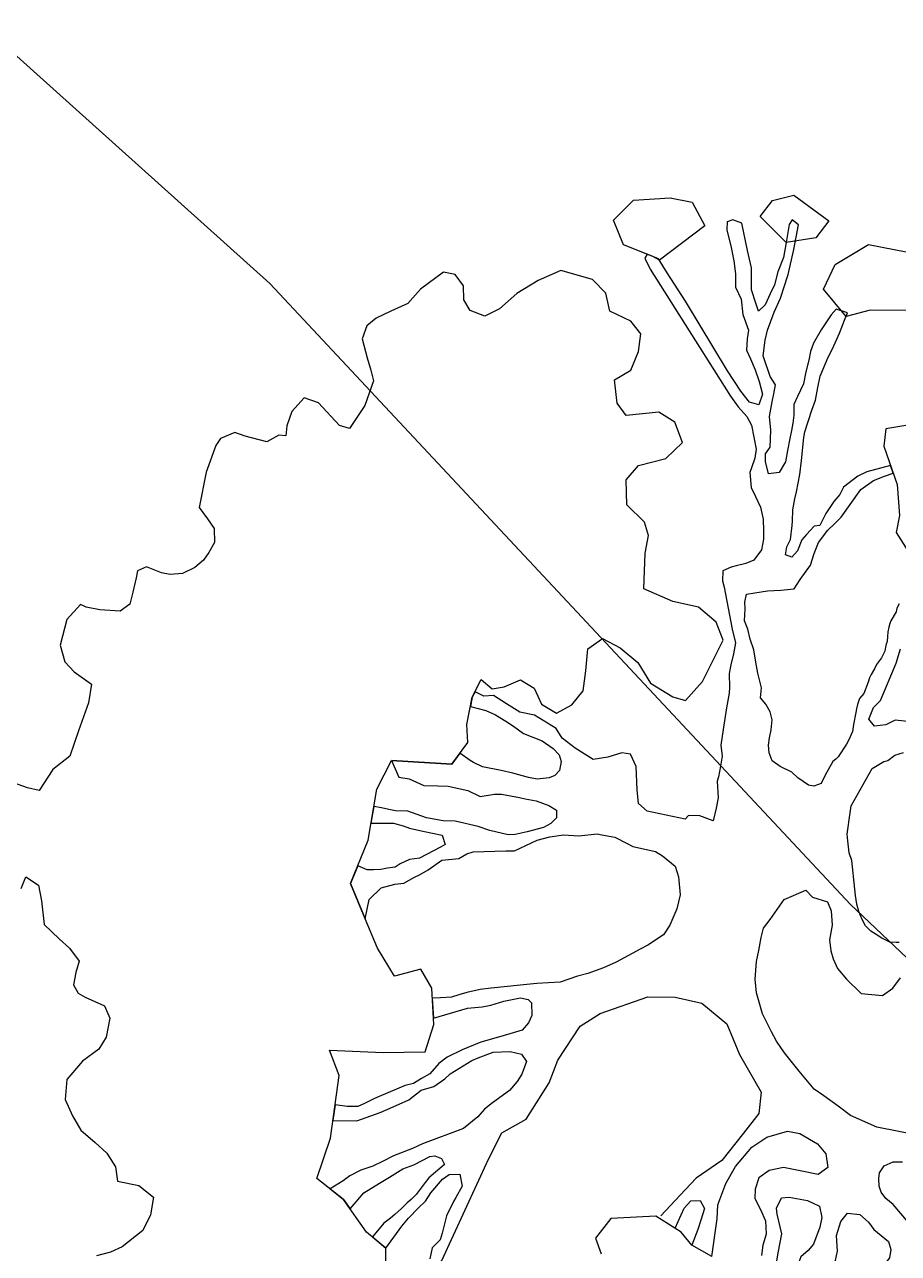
# Model space of a CAD drawing. Header units: millimetres. Extents: x 1101 to 4203, y 1053 to 1744.
# Drawn here: x 1519.381 to 1521.773, y 1311.778 to 1315.142 of the extents above; entities that cross this region are included whole.
import ezdxf

# ---------------------------------------------------------------- set-up
doc = ezdxf.new("R2010")
doc.units = ezdxf.units.MM
for name, color, linetype in [('01_Fina', 7, 'Continuous'), ('03_Gruesa', 7, 'Continuous'), ('planting render', 7, 'Continuous')]:
    doc.layers.add(name, color=color, linetype=linetype)

# ---------------------------------------------------------------- blocks, each defined once
blk = doc.blocks.new('pohon2')
at = {"layer": 'planting render', "color": 94}
for points in [[(0.0345, 0.3497), (0.0141, 0.3428), (0.0021, 0.333), (-0.024, 0.3228), (-0.0647, 0.333), (-0.0753, 0.3537), (-0.0673, 0.3671)], [(-0.2583, 0.4383), (-0.2655, 0.4002), (-0.2861, 0.3888), (-0.313, 0.363), (-0.3409, 0.3486), (-0.3357, 0.3094), (-0.3388, 0.2505), (-0.3522, 0.2289), (-0.3027, 0.2216), (-0.2645, 0.2134), (-0.2614, 0.1869), (-0.2697, 0.1539), (-0.2831, 0.1384), (-0.3058, 0.1497), (-0.3265, 0.127), (-0.343, 0.1023), (-0.3627, 0.0728), (-0.3543, 0.03), (-0.3554, -0.0185), (-0.3471, -0.0473), (-0.2913, -0.0546), (-0.2803, -0.0774), (-0.2844, -0.0936), (-0.2844, -0.1195), (-0.2793, -0.1373), (-0.2676, -0.1307), (-0.2569, -0.1347), (-0.2432, -0.1439), (-0.2295, -0.1388), (-0.2199, -0.1256), (-0.2046, -0.12), (-0.1919, -0.1302), (-0.1842, -0.1452), (-0.1852, -0.164), (-0.1872, -0.1843), (-0.1756, -0.1965), (-0.1578, -0.1909), (-0.139, -0.1808), (-0.1237, -0.164), (-0.1009, -0.1554), (-0.0887, -0.1544), (-0.0765, -0.1747), (-0.0648, -0.2163), (-0.0745, -0.2315), (-0.0933, -0.2422), (-0.1177, -0.2427), (-0.1466, -0.2493), (-0.1517, -0.282), (-0.1517, -0.2988), (-0.1578, -0.3104), (-0.1771, -0.3231), (-0.1821, -0.346), (-0.1735, -0.3612), (-0.1496, -0.3724), (-0.1374, -0.3901), (-0.1481, -0.4074), (-0.1644, -0.4135), (-0.1938, -0.4048), (-0.204, -0.4145), (-0.2106, -0.4354), (-0.1974, -0.4471), (-0.1938, -0.4654), (-0.1948, -0.4821), (-0.206, -0.4918), (-0.2273, -0.4973), (-0.2339, -0.5131), (-0.2487, -0.5232), (-0.2794, -0.5258), (-0.2982, -0.5126), (-0.3154, -0.4969), (-0.3286, -0.4797), (-0.3408, -0.4705), (-0.355, -0.4731), (-0.3627, -0.4817), (-0.3657, -0.4944), (-0.3753, -0.5035), (-0.3865, -0.5035), (-0.4043, -0.4837), (-0.4134, -0.4685), (-0.4277, -0.4583), (-0.4399, -0.4492), (-0.447, -0.4406), (-0.449, -0.4279), (-0.4409, -0.4116), (-0.4355, -0.4009), (-0.4312, -0.3914), (-0.4348, -0.3675), (-0.4446, -0.3435), (-0.4543, -0.3445), (-0.4776, -0.3617), (-0.4914, -0.3638), (-0.5005, -0.349), (-0.5025, -0.3348), (-0.5015, -0.3257), (-0.5081, -0.325), (-0.5178, -0.3166), (-0.5386, -0.3181), (-0.5487, -0.3196), (-0.5609, -0.3115), (-0.564, -0.3044), (-0.568, -0.278), (-0.5681, -0.2447), (-0.5584, -0.2356), (-0.5508, -0.228), (-0.5478, -0.2153), (-0.5513, -0.2051), (-0.5549, -0.197), (-0.5615, -0.1889), (-0.5716, -0.1813), (-0.5828, -0.1782), (-0.5909, -0.1782), (-0.6057, -0.1808), (-0.6133, -0.1757), (-0.6133, -0.1691), (-0.6138, -0.1554), (-0.6143, -0.1437), (-0.6219, -0.1356), (-0.6407, -0.1331), (-0.6539, -0.1331), (-0.6595, -0.1346), (-0.6692, -0.1186), (-0.6707, -0.0938), (-0.6636, -0.0795), (-0.6534, -0.0719), (-0.6352, -0.0638), (-0.6347, -0.0461), (-0.6387, -0.0186), (-0.6424, 0.006), (-0.6556, 0.0212), (-0.6642, 0.043), (-0.6754, 0.0425), (-0.6926, 0.04)], [(-0.6632, 0.1359), (-0.6612, 0.1242), (-0.6479, 0.1298), (-0.6424, 0.1435), (-0.6357, 0.1646), (-0.6194, 0.1752), (-0.6083, 0.1818), (-0.5971, 0.192), (-0.5981, 0.2031), (-0.5981, 0.2148), (-0.5925, 0.2214), (-0.5854, 0.224), (-0.5661, 0.2285), (-0.559, 0.2387), (-0.559, 0.2569), (-0.5636, 0.2691), (-0.5763, 0.2828), (-0.5874, 0.3024), (-0.5853, 0.3212), (-0.5757, 0.3349), (-0.5655, 0.3465), (-0.5503, 0.3552), (-0.5376, 0.3628), (-0.5274, 0.3739), (-0.5229, 0.3866), (-0.5026, 0.3866), (-0.4873, 0.3947), (-0.4868, 0.4115), (-0.4909, 0.4272), (-0.507, 0.4458), (-0.5167, 0.4529), (-0.5289, 0.4585)], [(0.0869, -0.454), (0.0465, -0.4388), (0.0465, -0.4388), (0.0478, -0.4224), (0.0478, -0.4224), (0.0667, -0.3897), (0.0667, -0.3897), (0.0743, -0.362), (0.0743, -0.3456), (0.0743, -0.3456), (0.0957, -0.3229)], [(0.049, -0.5518), (0.0111, -0.5445), (-0.01, -0.5345), (-0.0355, -0.5555), (-0.0293, -0.58), (-0.0024, -0.6044), (0.0466, -0.6044), (0.0723, -0.5812), (0.0698, -0.558), (0.049, -0.5518)], [(-0.1554, -0.5922), (-0.1909, -0.5528), (-0.1976, -0.5551), (-0.2264, -0.5604), (-0.2399, -0.5812), (-0.2252, -0.6032), (-0.1922, -0.6118), (-0.1713, -0.6118), (-0.1554, -0.5922)], [(-0.0428, -0.6191), (-0.0518, -0.6011), (-0.0779, -0.5917), (-0.1065, -0.6106), (-0.0979, -0.6277), (-0.0795, -0.6363), (-0.0428, -0.6191)]]:
    blk.add_lwpolyline(points, dxfattribs=at)
at = {"layer": 'planting render', "color": 34}
for points in [[(0.2083, 0.2837), (0.1911, 0.2699), (0.1832, 0.2656), (0.178, 0.2608), (0.175, 0.2556), (0.1733, 0.2486), (0.173, 0.2434), (0.1761, 0.236), (0.1835, 0.231), (0.1919, 0.2291)], [(0.2218, 0.2021), (0.1624, 0.2021), (0.1362, 0.1959), (0.1231, 0.1896), (0.1082, 0.1828), (0.0982, 0.1784), (0.0814, 0.1647), (0.0645, 0.1504), (0.0552, 0.1411), (0.0489, 0.1336), (0.0377, 0.1186), (0.0284, 0.1006), (0.0246, 0.0881), (0.0228, 0.0719), (0.0228, 0.0613), (0.0228, 0.0489), (0.0234, 0.0401), (0.0278, 0.0308), (0.0371, 0.0102), (0.0552, -0.0022), (0.0627, 0.0028), (0.077, 0.0046), (0.082, 0.0121), (0.0857, 0.0252), (0.0857, 0.0389), (0.0889, 0.0489), (0.0926, 0.0557), (0.0982, 0.0638), (0.1082, 0.0719), (0.1082, 0.0719), (0.1244, 0.0825), (0.1244, 0.0825), (0.1443, 0.0806), (0.1443, 0.0806), (0.1524, 0.0719), (0.1524, 0.0719), (0.1574, 0.0613)], [(0.1499, 0.029), (0.1473, 0.0295), (0.1414, 0.0303), (0.1334, 0.028), (0.1275, 0.0259), (0.1221, 0.0236), (0.1162, 0.0198), (0.1121, 0.0144), (0.1077, 0.0079), (0.1043, 0.0015), (0.1015, -0.0062), (0.1, -0.0119), (0.0922, -0.0375), (0.0883, -0.0442), (0.085, -0.055), (0.0832, -0.0609), (0.0829, -0.0676), (0.0824, -0.0742), (0.0816, -0.0876), (0.0942, -0.1253), (0.1036, -0.134), (0.1072, -0.1356), (0.1127, -0.1415), (0.1202, -0.1457)], [(0.1272, -0.1754), (0.1068, -0.1737), (0.099, -0.1677), (0.099, -0.1677), (0.089, -0.1645), (0.0826, -0.17), (0.0826, -0.17), (0.0848, -0.1815), (0.0899, -0.1892), (0.0977, -0.226), (0.099, -0.2401)], [(0.0897, -0.2808), (0.0883, -0.2764), (0.0883, -0.2731), (0.0851, -0.2638), (0.0846, -0.2613), (0.0843, -0.2578), (0.0843, -0.2534), (0.0849, -0.2489), (0.0853, -0.2444), (0.0851, -0.2416), (0.0849, -0.2388), (0.0849, -0.235), (0.0831, -0.2282), (0.0799, -0.2215), (0.0788, -0.2171), (0.0766, -0.2112), (0.0758, -0.2079), (0.0753, -0.2038), (0.0734, -0.1926), (0.0703, -0.1873), (0.0695, -0.1813), (0.0695, -0.1773), (0.0695, -0.1739), (0.0695, -0.1623), (0.0696, -0.1557), (0.0677, -0.1475), (0.0666, -0.143), (0.0611, -0.13), (0.0594, -0.1274), (0.057, -0.1249), (0.0526, -0.111), (0.0502, -0.1026), (0.0441, -0.0989), (0.0389, -0.0989), (0.028, -0.1038), (0.0215, -0.1078), (0.0098, -0.111), (0.0013, -0.1147), (-0.0027, -0.1215), (-0.0047, -0.1284), (-0.0051, -0.1352), (-0.0051, -0.1429), (-0.0059, -0.1522), (-0.0092, -0.159), (-0.0144, -0.1655), (-0.0205, -0.1703), (-0.0214, -0.1794), (-0.0274, -0.1923), (-0.0311, -0.202), (-0.0351, -0.2129), (-0.0404, -0.2222), (-0.0444, -0.2307), (-0.0488, -0.2379), (-0.0504, -0.2488), (-0.0517, -0.2549), (-0.0517, -0.2625), (-0.0443, -0.2653), (-0.0331, -0.2693), (-0.0211, -0.2725), (-0.0091, -0.2761), (-0.0051, -0.2857), (-0.0051, -0.2857), (0.0017, -0.3005), (0.0029, -0.312), (0.0049, -0.3228), (0.0112, -0.3356), (0.0164, -0.3428), (0.0212, -0.35), (0.0344, -0.3789), (0.0444, -0.3892), (0.0536, -0.3952), (0.061, -0.3995), (0.0572, -0.4061), (0.0368, -0.396), (0.0292, -0.3904), (0.018, -0.3777), (0.016, -0.3705), (0.0116, -0.3629), (0.0065, -0.3505), (0.0049, -0.3445), (0.0032, -0.3384), (-0.0019, -0.3369), (-0.0075, -0.3278), (-0.0108, -0.3223), (-0.0127, -0.3114), (-0.0167, -0.3046), (-0.0167, -0.3046), (-0.0231, -0.3054), (-0.0231, -0.313), (-0.0211, -0.3206), (-0.0223, -0.3337), (-0.0227, -0.3377), (-0.0243, -0.3481), (-0.0243, -0.3585), (-0.0243, -0.3653), (-0.0243, -0.3733), (-0.0243, -0.3817), (-0.0251, -0.3948), (-0.0271, -0.4162), (-0.0271, -0.4217), (-0.0247, -0.4425), (-0.0231, -0.4525), (-0.0231, -0.4645), (-0.0231, -0.4753), (-0.0191, -0.494), (-0.0167, -0.5024), (-0.0131, -0.5182), (-0.0107, -0.531), (-0.0094, -0.5381), (-0.0203, -0.5393), (-0.0239, -0.5334), (-0.0303, -0.5178), (-0.0351, -0.5042), (-0.0363, -0.4962), (-0.0363, -0.4878), (-0.0371, -0.4767), (-0.0371, -0.4651), (-0.0403, -0.4526), (-0.0423, -0.4447), (-0.0403, -0.4348), (-0.0396, -0.4273), (-0.0396, -0.4203), (-0.0396, -0.4127), (-0.0396, -0.4127), (-0.0396, -0.4013), (-0.0396, -0.3906), (-0.0396, -0.3906), (-0.0434, -0.3798), (-0.0434, -0.3798), (-0.0529, -0.3767), (-0.058, -0.3874), (-0.0592, -0.3944), (-0.0561, -0.4013), (-0.0561, -0.4013), (-0.0586, -0.4171), (-0.0624, -0.4292), (-0.0624, -0.4292), (-0.0624, -0.4431), (-0.0624, -0.4507), (-0.0624, -0.4595), (-0.0687, -0.466), (-0.0788, -0.4839), (-0.0799, -0.4984), (-0.0793, -0.5079), (-0.0765, -0.5258), (-0.0732, -0.5397), (-0.0704, -0.5626), (-0.0698, -0.5866), (-0.0698, -0.61), (-0.0765, -0.6134), (-0.0785, -0.6087), (-0.0779, -0.5917), (-0.0779, -0.5774), (-0.0804, -0.5631), (-0.0812, -0.5508), (-0.0834, -0.5417), (-0.0862, -0.5307), (-0.0911, -0.5239), (-0.095, -0.5307), (-0.1013, -0.5421), (-0.1051, -0.5623), (-0.112, -0.5774), (-0.1219, -0.6013), (-0.1309, -0.6029), (-0.1356, -0.5999), (-0.1345, -0.5925), (-0.1274, -0.5771), (-0.1227, -0.5656), (-0.1189, -0.554), (-0.1164, -0.5417), (-0.1092, -0.5318), (-0.1048, -0.5178), (-0.0969, -0.5045), (-0.0966, -0.4963), (-0.0952, -0.4861), (-0.09, -0.4787), (-0.0837, -0.4694), (-0.0779, -0.4595), (-0.0727, -0.4485), (-0.0741, -0.4381), (-0.0831, -0.4389), (-0.093, -0.4474), (-0.109, -0.4636), (-0.1596, -0.5199), (-0.1816, -0.5427), (-0.192, -0.554), (-0.2033, -0.5562), (-0.2044, -0.552), (-0.1978, -0.543), (-0.1016, -0.441), (-0.0928, -0.4325), (-0.0832, -0.4254), (-0.0771, -0.4182), (-0.0686, -0.397), (-0.0683, -0.3885), (-0.0697, -0.3791), (-0.0705, -0.3747), (-0.0664, -0.361), (-0.0609, -0.3535), (-0.0543, -0.3447), (-0.0499, -0.3343), (-0.0474, -0.3236), (-0.046, -0.3159), (-0.0458, -0.306), (-0.051, -0.295), (-0.0579, -0.2906), (-0.0661, -0.2868), (-0.0706, -0.2847), (-0.0774, -0.2798), (-0.076, -0.2707), (-0.0733, -0.265), (-0.0585, -0.2282), (-0.053, -0.2162), (-0.053, -0.2057), (-0.0534, -0.1953), (-0.0534, -0.1871), (-0.0507, -0.1743), (-0.0499, -0.1689), (-0.0499, -0.155), (-0.0491, -0.1347), (-0.0484, -0.1199), (-0.0453, -0.1099), (-0.0449, -0.1006), (-0.0449, -0.0905), (-0.0453, -0.0862), (-0.0414, -0.0711), (-0.0414, -0.0614), (-0.0418, -0.0494), (-0.055, -0.0513), (-0.0654, -0.0498), (-0.0678, -0.0459), (-0.104, -0.0464), (-0.1132, -0.0517), (-0.1171, -0.0639), (-0.122, -0.0854), (-0.1293, -0.0956), (-0.1376, -0.0952), (-0.1498, -0.0888), (-0.1625, -0.0839), (-0.1811, -0.0912), (-0.1948, -0.0981), (-0.2021, -0.1059), (-0.2242, -0.1142), (-0.2383, -0.1142), (-0.252, -0.1196), (-0.2653, -0.1248), (-0.274, -0.1225), (-0.2828, -0.125), (-0.2844, -0.1195), (-0.2844, -0.1106), (-0.2697, -0.1099), (-0.2601, -0.1075), (-0.2495, -0.1037), (-0.2416, -0.1003), (-0.231, -0.0955), (-0.2128, -0.0921), (-0.2012, -0.087), (-0.1947, -0.0822), (-0.1916, -0.0764), (-0.1916, -0.0678), (-0.195, -0.0624), (-0.1995, -0.0593), (-0.2104, -0.0562), (-0.2186, -0.0562), (-0.2337, -0.0572), (-0.245, -0.0576), (-0.2625, -0.0576), (-0.2717, -0.06), (-0.2751, -0.0613), (-0.2858, -0.066), (-0.2913, -0.0546), (-0.3471, -0.0473), (-0.3374, -0.0333), (-0.3278, -0.0337), (-0.3129, -0.0302), (-0.3002, -0.0322), (-0.2906, -0.0337), (-0.2718, -0.0333), (-0.2595, -0.0302), (-0.2468, -0.0348), (-0.2403, -0.036), (-0.2234, -0.036), (-0.218, -0.036), (-0.2076, -0.036), (-0.195, -0.0341), (-0.1873, -0.031), (-0.1873, -0.031), (-0.1858, -0.0241), (-0.19, -0.018), (-0.1961, -0.013), (-0.2103, -0.0061), (-0.2207, -0.0015), (-0.2272, 0.0001), (-0.2445, -0.0007), (-0.256, -0.0022), (-0.2779, -0.003), (-0.2891, -0.0011), (-0.3048, -0.0011), (-0.3232, -0.0038), (-0.3344, -0.0018), (-0.3409, -0.0018), (-0.3478, -0.0022), (-0.355, -0.0021), (-0.3547, 0.0139), (-0.334, 0.0097), (-0.3248, 0.0104), (-0.3186, 0.0116), (-0.3059, 0.012), (-0.2875, 0.012), (-0.2875, 0.012), (-0.2829, 0.02), (-0.2867, 0.0235), (-0.3041, 0.0371), (-0.3129, 0.0402), (-0.3206, 0.0459), (-0.3248, 0.0498), (-0.3317, 0.0521), (-0.3375, 0.0544), (-0.344, 0.0559), (-0.3498, 0.0571), (-0.3592, 0.0552), (-0.3592, 0.0552), (-0.3627, 0.0728), (-0.343, 0.1023), (-0.3428, 0.0839), (-0.3428, 0.0839), (-0.334, 0.0712), (-0.334, 0.0712), (-0.3221, 0.0655), (-0.314, 0.0628), (-0.3052, 0.0555), (-0.301, 0.0524), (-0.2941, 0.0463), (-0.2833, 0.0352), (-0.2833, 0.0352), (-0.268, 0.0306), (-0.2614, 0.0248), (-0.2561, 0.0218), (-0.2264, 0.0152), (-0.2183, 0.0134), (-0.1995, -0.0002), (-0.1884, -0.0055), (-0.1765, -0.0097), (-0.1623, -0.0117), (-0.1458, -0.0167), (-0.1412, -0.0167), (-0.1289, -0.0167), (-0.1166, -0.0132), (-0.1108, -0.0113), (-0.0891, -0.0109), (-0.0821, -0.0082), (-0.0687, -0.0009), (-0.0637, 0.0083), (-0.0591, 0.0244), (-0.0595, 0.0378), (-0.0629, 0.0539), (-0.0672, 0.0639), (-0.0795, 0.0762), (-0.086, 0.0812), (-0.1056, 0.0975), (-0.116, 0.1048), (-0.1296, 0.1129), (-0.1384, 0.1172), (-0.1534, 0.1256), (-0.1745, 0.131), (-0.1833, 0.1337), (-0.2006, 0.139), (-0.2152, 0.1433), (-0.2252, 0.1467), (-0.2367, 0.1517), (-0.2436, 0.1552), (-0.2501, 0.1586), (-0.2601, 0.1613), (-0.2674, 0.1631), (-0.2628, 0.1813), (-0.2336, 0.1659), (-0.2202, 0.1621), (-0.2125, 0.159), (-0.2014, 0.1532), (-0.1868, 0.1471), (-0.1795, 0.1471), (-0.1757, 0.1498), (-0.1757, 0.1498), (-0.1733, 0.1613), (-0.1749, 0.1686), (-0.1795, 0.1763), (-0.1979, 0.1858), (-0.2151, 0.1948), (-0.231, 0.2052), (-0.2433, 0.2144), (-0.2498, 0.2217), (-0.2563, 0.2328), (-0.2629, 0.2385), (-0.2695, 0.2444), (-0.2767, 0.2478), (-0.2874, 0.255), (-0.3025, 0.2653), (-0.3109, 0.2715), (-0.3163, 0.2756), (-0.3262, 0.2773), (-0.3374, 0.2779), (-0.3366, 0.2927), (-0.3147, 0.2888), (-0.2947, 0.2769), (-0.284, 0.2696), (-0.2709, 0.2604), (-0.2613, 0.2493), (-0.2502, 0.2435), (-0.2417, 0.2347), (-0.2375, 0.229), (-0.2202, 0.2132), (-0.2149, 0.2094), (-0.2022, 0.2017), (-0.1868, 0.1979), (-0.1868, 0.1979), (-0.1757, 0.1983), (-0.1699, 0.2044), (-0.1719, 0.2167), (-0.1749, 0.2243), (-0.1803, 0.2339), (-0.1937, 0.2481), (-0.1999, 0.2554), (-0.2045, 0.2635), (-0.2156, 0.2769), (-0.2506, 0.2981), (-0.2587, 0.3043), (-0.2748, 0.3143), (-0.284, 0.3215), (-0.2921, 0.3273), (-0.3024, 0.3331), (-0.3113, 0.3403), (-0.3166, 0.3461), (-0.3269, 0.3558), (-0.313, 0.363), (-0.3051, 0.3706), (-0.2955, 0.3534), (-0.2955, 0.3534), (-0.2829, 0.3419), (-0.2748, 0.3346), (-0.264, 0.3246), (-0.2548, 0.3189), (-0.2414, 0.3085), (-0.2372, 0.307), (-0.2306, 0.3081), (-0.2306, 0.3081), (-0.2268, 0.3131), (-0.2387, 0.3281), (-0.241, 0.3331), (-0.2471, 0.3457), (-0.251, 0.3511), (-0.2541, 0.3549), (-0.2583, 0.3611), (-0.2633, 0.3676), (-0.2667, 0.3718), (-0.2717, 0.3776), (-0.2717, 0.3776), (-0.2798, 0.3923), (-0.2655, 0.4002), (-0.2547, 0.3773), (-0.2501, 0.3688), (-0.2428, 0.3573), (-0.2375, 0.35), (-0.234, 0.3416), (-0.2259, 0.327), (-0.2206, 0.3216), (-0.2206, 0.3216), (-0.211, 0.3193), (-0.211, 0.3193), (-0.2067, 0.3297), (-0.2106, 0.3412), (-0.2117, 0.3454), (-0.2156, 0.3596), (-0.2167, 0.3765), (-0.2172, 0.3827), (-0.2233, 0.3915), (-0.2232, 0.402)], [(-0.2596, 0.4505), (-0.2121, 0.4014), (-0.1872, 0.3004), (-0.1799, 0.274), (-0.16, 0.2572), (-0.1454, 0.2197), (-0.1416, 0.1975), (-0.1271, 0.1624), (-0.111, 0.1471), (-0.0705, 0.1234), (-0.0452, 0.1188), (-0.02, 0.1196), (0.0068, 0.1341), (0.0237, 0.1601), (0.0504, 0.1907), (0.052, 0.2105), (0.0413, 0.2312), (0.0263, 0.2601), (0.0061, 0.2809), (-0.0054, 0.2992), (-0.0194, 0.3217)], [(0.1389, 0.3668), (0.1389, 0.3469), (0.1484, 0.3313), (0.1484, 0.3227), (0.1447, 0.3084), (0.1463, 0.2949), (0.1508, 0.2859), (0.1508, 0.2859), (0.1623, 0.285), (0.1717, 0.2904), (0.1779, 0.2961), (0.1935, 0.3047), (0.1971, 0.3116), (0.1971, 0.3194), (0.193, 0.3276), (0.1873, 0.3329), (0.1828, 0.3415), (0.1791, 0.3497), (0.1726, 0.3587), (0.1638, 0.3781)], [(0.0345, 0.3497), (0.0325, 0.3143), (0.0308, 0.3015), (0.0341, 0.2805), (0.04, 0.2631), (0.0515, 0.2427), (0.0634, 0.2308), (0.0812, 0.2216), (0.093, 0.2216), (0.1111, 0.2279), (0.1203, 0.2354), (0.1246, 0.2476), (0.117, 0.2558), (0.1032, 0.2555), (0.0841, 0.2555), (0.0716, 0.2607), (0.0634, 0.2693), (0.0621, 0.2804), (0.0634, 0.289), (0.0706, 0.2982), (0.0772, 0.3077), (0.0802, 0.3195), (0.0792, 0.3304), (0.0795, 0.3399)], [(0.095, 0.3539), (0.0945, 0.3345), (0.0943, 0.3167), (0.0868, 0.2995), (0.0851, 0.2939), (0.0878, 0.2837), (0.0947, 0.2818), (0.1121, 0.2814), (0.1239, 0.2847), (0.1282, 0.2946), (0.1279, 0.3038), (0.1253, 0.3205), (0.1216, 0.3271), (0.116, 0.3343), (0.1147, 0.3422), (0.114, 0.3556)], [(-0.0042, 0.3305), (0.0006, 0.3105), (0.0054, 0.3026), (0.0138, 0.3007), (0.0191, 0.3073), (0.0178, 0.3184), (0.0167, 0.3275), (0.0141, 0.3428)]]:
    blk.add_lwpolyline(points, dxfattribs=at)
blk = doc.blocks.new('Estadio')
at = {"lineweight": 9}
for points in [[(2565.3307, 1456.462), (2565.3307, 1416.462, 0.826712), (2680.2437, 1416.462), (2680.2437, 1516.462, 0.826712), (2565.3307, 1516.462), (2565.3307, 1476.462)], [(2565.5307, 1456.262), (2565.5307, 1416.481, 0.826439), (2680.0437, 1416.481), (2680.0437, 1516.443, 0.826439), (2565.5307, 1516.443), (2565.5307, 1476.662)], [(2566.4872, 1456.262), (2566.4872, 1416.5723, 0.825111), (2679.0872, 1416.5723), (2679.0872, 1516.3518, 0.825111), (2566.4872, 1516.3518), (2566.4872, 1476.662)], [(2567.2872, 1456.262), (2567.2872, 1416.6492, 0.823976), (2678.2872, 1416.6492), (2678.2872, 1516.2748, 0.823976), (2567.2872, 1516.2748), (2567.2872, 1476.662)], [(2568.0872, 1456.262), (2568.0872, 1416.7267, 0.822818), (2677.4872, 1416.7267), (2677.4872, 1516.1973, 0.822818), (2568.0872, 1516.1973), (2568.0872, 1476.662)], [(2568.8872, 1456.262), (2568.8872, 1416.8047, 0.821637), (2676.6872, 1416.8047), (2676.6872, 1516.1193, 0.821637), (2568.8872, 1516.1193), (2568.8872, 1476.662)], [(2569.6872, 1456.262), (2569.6872, 1416.8834, 0.82043), (2675.8872, 1416.8834), (2675.8872, 1516.0407, 0.82043), (2569.6872, 1516.0407), (2569.6872, 1476.662)], [(2570.4872, 1456.462), (2570.4872, 1416.9626, 0.819198), (2675.0872, 1416.9626), (2675.0872, 1515.9615, 0.819198), (2570.4872, 1515.9615), (2570.4872, 1476.462)], [(2572.4872, 1461.262), (2572.4872, 1417.1633, 0.815999), (2673.0872, 1417.1633), (2673.0872, 1515.7608, 0.815999), (2572.4872, 1515.7608), (2572.4872, 1417.1633)], [(2572.5872, 1461.262), (2572.5872, 1417.1734, 0.815834), (2672.9872, 1417.1734), (2672.9872, 1515.7506, 0.815834), (2572.5872, 1515.7506), (2572.5872, 1417.1734)], [(2575.5872, 1515.4417), (2575.5872, 1417.4823, 0.810673), (2669.9872, 1417.4823), (2669.9872, 1515.4417, 0.810673), (2575.5872, 1515.4417)], [(2576.7872, 1515.3155), (2576.7872, 1417.6086, 0.808479), (2668.7872, 1417.6086), (2668.7872, 1515.3155, 0.808479), (2576.7872, 1515.3155)], [(2577.9872, 1515.1876), (2577.9872, 1417.7365, 0.806204), (2667.5872, 1417.7365), (2667.5872, 1515.1876, 0.806204), (2577.9872, 1515.1876)], [(2579.1872, 1515.0579), (2579.1872, 1417.8661, 0.803844), (2666.3872, 1417.8661), (2666.3872, 1515.0579, 0.803844), (2579.1872, 1515.0579)], [(2580.3872, 1514.9265), (2580.3872, 1417.9975, 0.801391), (2665.1872, 1417.9975), (2665.1872, 1514.9265, 0.801391), (2580.3872, 1514.9265)]]:
    blk.add_lwpolyline(points, format="xyb", dxfattribs=at)
at = {"lineweight": 9, "xscale": -2.935702463071011, "yscale": 2.935702463071011, "zscale": 2.935702463071011, "rotation": 180}
blk.add_blockref('pohon2', (2589.248, 1376.443), dxfattribs=at)

msp = doc.modelspace()

# ---------------------------------------------------------------- hatches: boundary and pattern name
at = {"layer": '03_Gruesa', "true_color": 0x17923e}
h = msp.add_hatch(color=114, dxfattribs=at)
h.dxf.hatch_style = 1
edge = h.paths.add_edge_path()
edge.add_line((1474.3594, 1296.484), (1459.3594, 1296.484))
edge.add_line((1459.3594, 1296.484), (1459.3594, 1311.484))
edge.add_line((1459.3594, 1311.484), (1459.3594, 1318.984))
edge.add_spline(control_points=[(1459.3594, 1318.984), (1451.3116, 1312.3432), (1456.0719, 1256.6133), (1494.901, 1245.7971), (1519.3594, 1238.984)], knot_values=[0, 0, 0, 0, 41.740536, 112.780929, 112.780929, 112.780929, 112.780929], degree=3, periodic=0)
edge.add_line((1519.3594, 1238.984), (1519.3594, 1251.484))
edge.add_line((1519.3594, 1251.484), (1504.3594, 1251.484))
edge.add_line((1504.3594, 1251.484), (1504.3594, 1266.484))
edge.add_line((1504.3594, 1266.484), (1504.3594, 1281.484))
edge.add_line((1504.3594, 1281.484), (1519.3594, 1281.484))
edge.add_line((1519.3594, 1281.484), (1519.3594, 1266.484))
edge.add_line((1519.3594, 1266.484), (1534.3594, 1266.484))
edge.add_line((1534.3594, 1266.484), (1549.3594, 1266.484))
edge.add_line((1549.3594, 1266.484), (1564.3594, 1266.484))
edge.add_spline(control_points=[(1564.3594, 1266.484), (1561.8619, 1275.1747), (1545.0335, 1286.5277), (1517.6373, 1289.5404), (1500.1378, 1296.9316), (1489.3594, 1301.484)], knot_values=[0, 0, 0, 0, 28.249692, 49.837616, 84.457077, 84.457077, 84.457077, 84.457077], degree=3, periodic=0)
edge.add_line((1489.3594, 1301.484), (1489.3594, 1296.484))
edge.add_line((1489.3594, 1296.484), (1489.3594, 1281.484))
edge.add_line((1489.3594, 1281.484), (1474.3594, 1281.484))
edge.add_line((1474.3594, 1281.484), (1474.3594, 1296.484))

# ---------------------------------------------------------------- linework, layer by layer
for points in [[(1404.7293, 1355.9439), (1469.3289, 1355.93, -0.325438), (1497.8734, 1335.1408, 0.707899), (1628.926, 1331.6395), (1648.3878, 1431.7619, 0.782061), (1518.0834, 1466.686, -0.160409), (1515.7895, 1464.5599), (1467.4524, 1442.4307)], [(1507.2594, 1397.0546), (1499.5211, 1357.2445, 0.834348), (1624.1024, 1333.0284), (1643.3951, 1432.2811, 0.834348), (1518.8139, 1456.4972), (1511.0756, 1416.6871)], [(1428.7419, 1352.9387), (1467.1689, 1352.9304, -0.319536), (1495.51, 1332.7496, 0.332405), (1567.3732, 1284.0571, 0.332405)], [(1430.6693, 1349.9383), (1467.1683, 1349.9304, -0.319536), (1492.6752, 1331.7677, 0.320897), (1564.3729, 1280.9802, 0.320897)]]:
    msp.add_lwpolyline(points, format="xyb")
at = {"layer": '01_Fina', "linetype": 'Continuous'}
msp.add_lwpolyline([(1525.4818, 1309.2537), (1523.7218, 1310.7637), (1521.6418, 1312.7337), (1520.0518, 1314.4337), (1517.2918, 1316.9137), (1515.0218, 1319.3737), (1512.8518, 1321.6337), (1511.0518, 1323.7637), (1509.6118, 1325.5537)], dxfattribs=at)

# ---------------------------------------------------------------- block references
at = {"rotation": 349}
msp.add_blockref('Estadio', (-1282.9552, 455.6952), dxfattribs=at)

doc.saveas('drawing.dxf')
